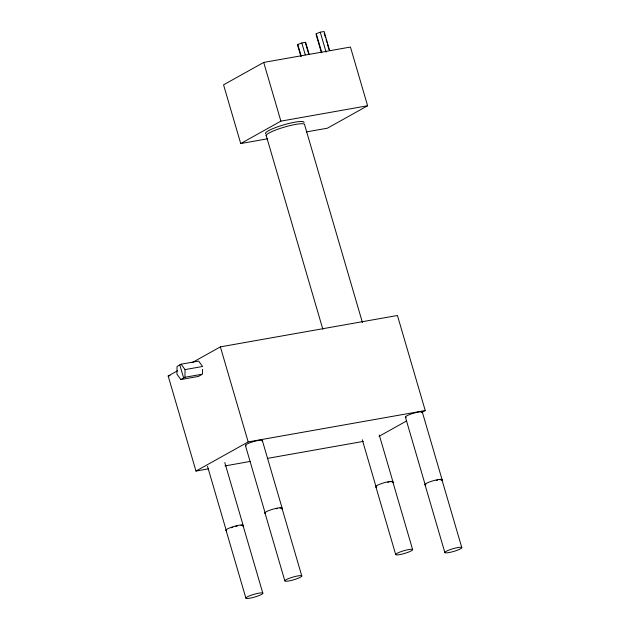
<?xml version="1.0" encoding="UTF-8"?>
<svg xmlns="http://www.w3.org/2000/svg" width="630" height="630" viewBox="0 0 630 630"><rect width="100%" height="100%" fill="white"/><g stroke="black" fill="none" stroke-linecap="round" stroke-linejoin="round"><path stroke-width="0.94" d="M180.873 379.536L184.929 377.268L185.055 369.597L181.109 364.195L177.046 366.463L176.928 374.133L180.873 379.536L198.411 376.425L201.655 374.614M202.545 369.369L202.466 374.165L184.929 377.268M309.102 54.117L305.644 42.304L301.801 42.982L297.793 44.486L297.636 45.313L300.825 56.212M305.487 43.123L305.644 42.304M329.679 50.581L324.103 31.5L320.26 32.185L316.252 33.681L316.087 34.508L321.402 52.684M306.251 131.938L327.45 128.181L367.613 105.761L350.445 47.053L263.718 62.425L223.555 84.837L240.723 143.553L267.703 138.765M240.723 143.553L280.885 121.133L367.613 105.761M208.554 468.83L195.977 471.059L168.178 376L177.589 370.747M192.142 362.628L220.374 346.87L397.435 315.488L425.234 410.547L421.809 412.453M195.977 471.059L248.173 441.921L425.234 410.547M379.024 436.33L406.405 421.053M181.109 364.195L198.647 361.084L202.592 366.487L185.055 369.597M168.178 376L170.116 375.653M225.005 465.909L250.157 461.451M267.577 458.364L363.36 441.394M324.206 33.233L325.537 37.776M326.064 39.596L326.86 42.32M327.395 44.131L328.986 49.589M320.26 32.185L326.104 52.172M316.252 33.681L321.828 52.77M422.36 412.233L442.228 480.17M461.822 547.714A8.851 1.402 -16.3 0 0 449.34 549.927A8.851 1.402 -16.3 0 0 448.812 552.597A8.851 1.402 -16.3 0 0 461.822 547.714L441.953 479.776A8.851 1.402 -16.3 0 0 431.55 481.265A8.851 1.402 -16.3 0 0 425.943 484.958M305.747 44.037L308.676 54.03M301.801 42.982L305.259 54.794M297.793 44.486L301.25 56.298M405.366 416.966L425.234 484.903M424.959 484.509L444.827 552.447M362.431 322.536L304.629 124.858A20.058 3.174 -16.3 0 0 284.114 127.181A20.058 3.174 -16.3 0 0 266.49 136.135M379.276 435.015L393.073 482.194M412.666 549.738A8.851 1.402 -16.3 0 0 400.176 551.943A8.851 1.402 -16.3 0 0 399.648 554.62A8.851 1.402 -16.3 0 0 412.666 549.738L392.797 481.792A8.851 1.402 -16.3 0 0 382.394 483.281A8.851 1.402 -16.3 0 0 376.787 486.982M263.718 62.425L280.885 121.133M362.281 439.748L376.079 486.927M375.803 486.525L395.664 554.463M266.159 135.371L322.859 329.293M262.363 440.591L282.232 508.528M301.817 576.072A8.851 1.402 -16.3 0 0 289.335 578.285A8.851 1.402 -16.3 0 0 288.808 580.955A8.851 1.402 -16.3 0 0 301.817 576.072L281.957 508.134A8.851 1.402 -16.3 0 0 272.648 509.276A8.851 1.402 -16.3 0 0 265.167 513.182M220.374 346.87L248.173 441.921M245.369 445.323L265.23 513.261M264.954 512.867L284.823 580.805M224.784 462.554L243.267 525.774M262.86 593.318A8.851 1.402 -16.3 0 0 250.378 595.523A8.851 1.402 -16.3 0 0 249.85 598.201A8.851 1.402 -16.3 0 0 262.86 593.318L242.991 525.373A8.851 1.402 -16.3 0 0 233.683 526.523A8.851 1.402 -16.3 0 0 226.209 530.428M179.81 364.92L183.637 377.992M207.506 466.342L226.272 530.507M225.997 530.106L245.865 598.043M240.991 525.373A8.851 1.402 -16.3 0 1 242.897 526.255M226.485 530.822A8.851 1.402 -16.3 0 1 226.643 530.027M231.454 527.743A8.851 1.402 -16.3 0 1 232.864 527.263M235.809 526.397A8.851 1.402 -16.3 0 1 237.266 526.034M390.797 481.792A8.851 1.402 -16.3 0 1 392.703 482.674M376.283 487.242A8.851 1.402 -16.3 0 1 376.441 486.447M387.765 482.297A8.851 1.402 -16.3 0 1 389.088 482.037M246.354 445.78A8.851 1.402 -16.3 0 1 253.055 441.732A8.851 1.402 -16.3 0 1 261.993 441.071M279.956 508.134A8.851 1.402 -16.3 0 1 281.862 509.008M265.443 513.576A8.851 1.402 -16.3 0 1 265.6 512.781M276.224 508.796A8.851 1.402 -16.3 0 1 277.602 508.497M406.35 417.422A8.851 1.402 -16.3 0 1 413.059 413.382A8.851 1.402 -16.3 0 1 421.998 412.713M439.953 479.776A8.851 1.402 -16.3 0 1 441.858 480.651M425.447 485.218A8.851 1.402 -16.3 0 1 425.604 484.423M436.228 480.438A8.851 1.402 -16.3 0 1 437.598 480.139M265.836 133.899A20.058 3.174 -16.3 0 1 283.461 124.945A20.058 3.174 -16.3 0 1 303.975 122.622"/></g></svg>
